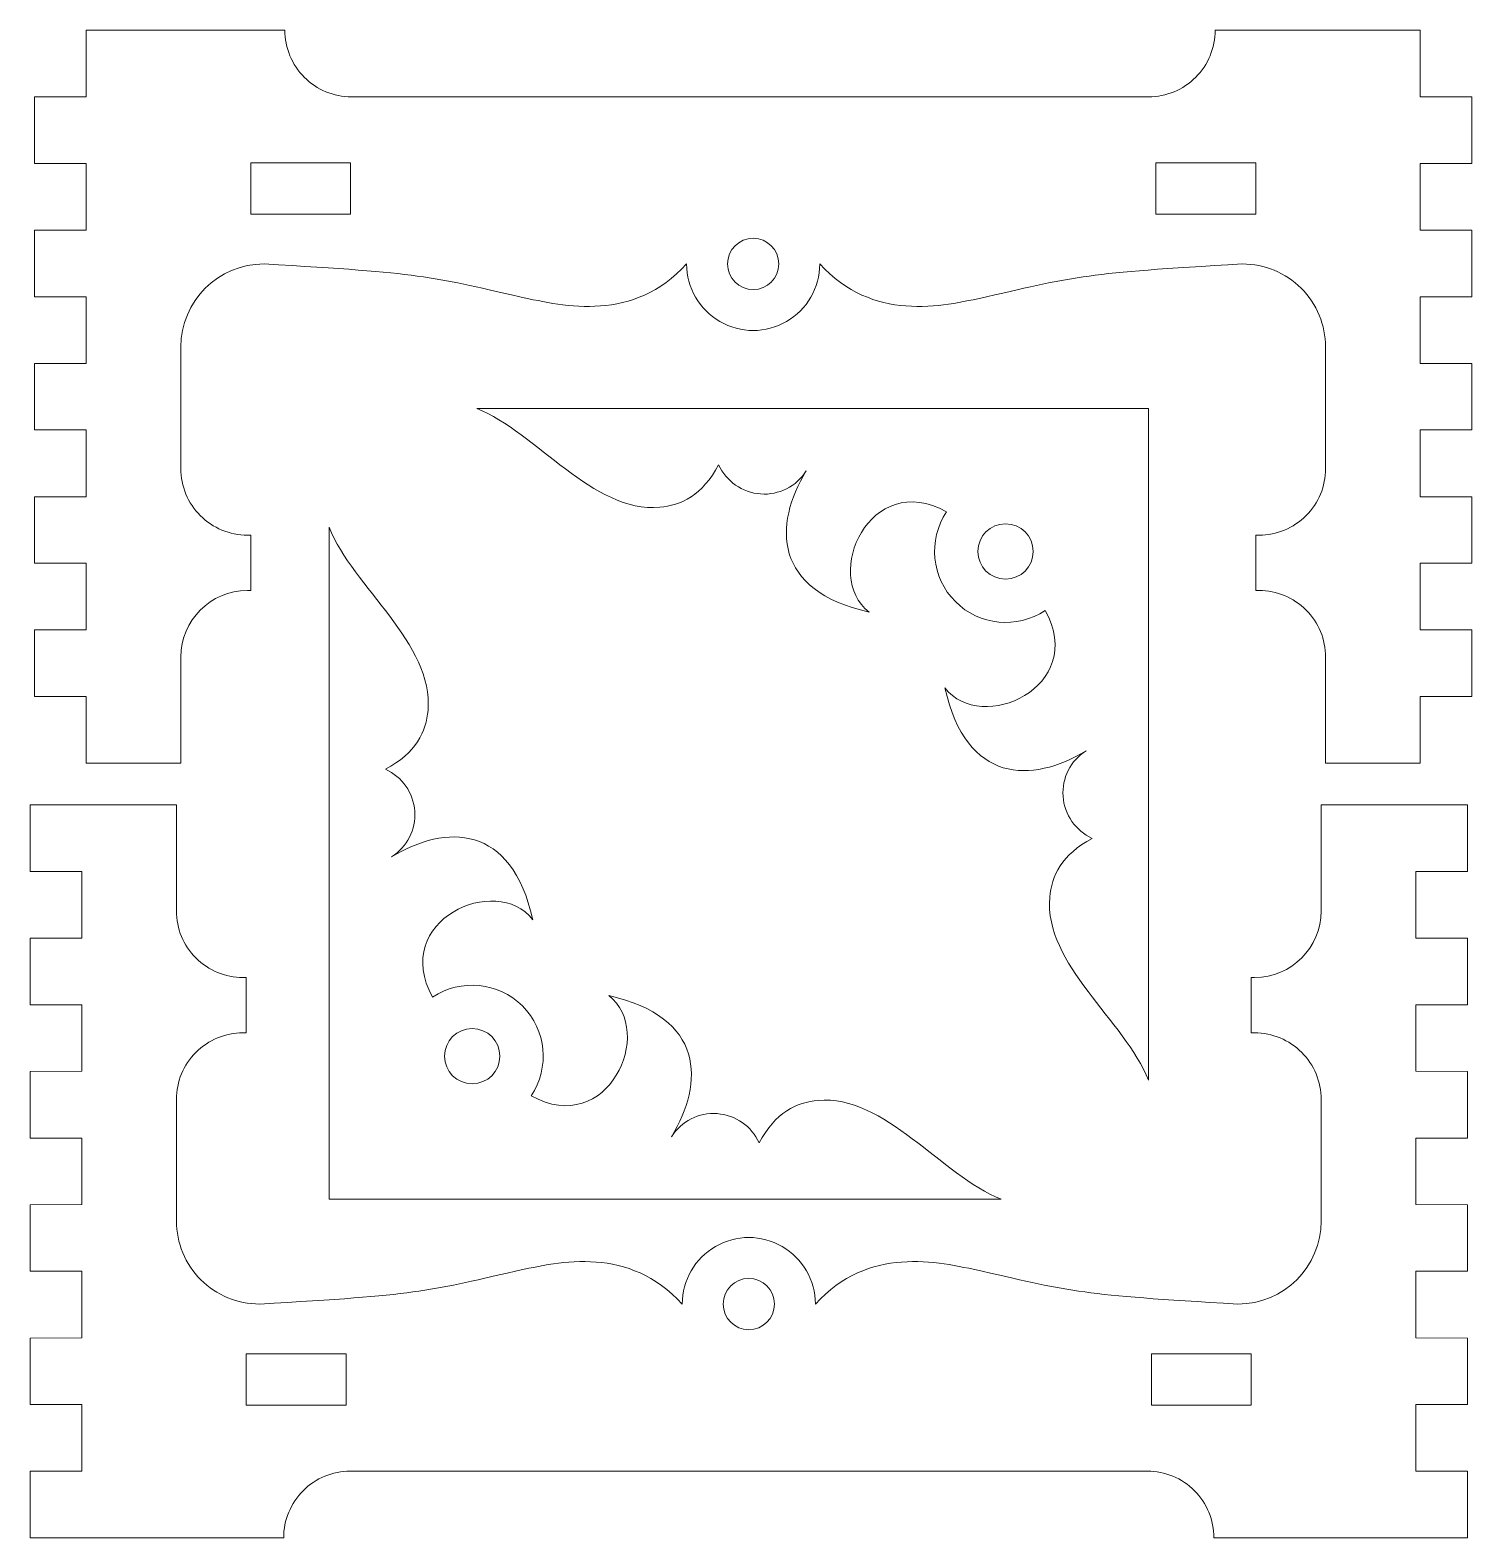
# Model space of a CAD drawing. Header units: centimetres. Extents: x -35.5 to 35.5, y -33.3 to 33.3.
# Drawn here: x 18.71 to 35.49, y 15.53 to 33.07 of the extents above; entities that cross this region are included whole.
import ezdxf

# ---------------------------------------------------------------- set-up
doc = ezdxf.new("R2010")
doc.units = ezdxf.units.CM
doc.header["$MEASUREMENT"] = 0
doc.layers.add('layer 1', color=7, linetype='Continuous')

msp = doc.modelspace()

# ---------------------------------------------------------------- linework, layer by layer
at = {"layer": 'layer 1', "lineweight": 9}
for points, knots in [([(20.46455, 25.77699), (20.46455, 25.77699), (20.46455, 24.54166), (20.46455, 24.54166), (20.46455, 24.54166), (20.46455, 24.54166), (19.36274, 24.54166), (19.36274, 24.54166), (19.36274, 24.54166), (19.36274, 24.54166), (19.36274, 25.31808), (19.36274, 25.31808), (19.36274, 25.31808), (19.36274, 25.31808), (18.76274, 25.31808), (18.76274, 25.31808), (18.76274, 25.31808), (18.76274, 25.31808), (18.76274, 26.09228), (18.76274, 26.09228), (18.76274, 26.09228), (18.76274, 26.09228), (19.36274, 26.09228), (19.36274, 26.09228), (19.36274, 26.09228), (19.36274, 26.09228), (19.36274, 26.86868), (19.36274, 26.86868), (19.36274, 26.86868), (19.36274, 26.86868), (18.76274, 26.86868), (18.76274, 26.86868), (18.76274, 26.86868), (18.76274, 26.86868), (18.76274, 27.64287), (18.76274, 27.64287), (18.76274, 27.64287), (18.76274, 27.64287), (19.36274, 27.64287), (19.36274, 27.64287), (19.36274, 27.64287), (19.36274, 27.64287), (19.36274, 28.41929), (19.36274, 28.41929), (19.36274, 28.41929), (19.36274, 28.41929), (18.76274, 28.41929), (18.76274, 28.41929), (18.76274, 28.41929), (18.76274, 28.41929), (18.76274, 29.19348), (18.76274, 29.19348), (18.76274, 29.19348), (18.76274, 29.19348), (19.36274, 29.19348), (19.36274, 29.19348), (19.36274, 29.19348), (19.36274, 29.19348), (19.36274, 29.9699), (19.36274, 29.9699), (19.36274, 29.9699), (19.36274, 29.9699), (18.76274, 29.9699), (18.76274, 29.9699), (18.76274, 29.9699), (18.76274, 29.9699), (18.76274, 30.74409), (18.76274, 30.74409), (18.76274, 30.74409), (18.76274, 30.74409), (19.36274, 30.74409), (19.36274, 30.74409), (19.36274, 30.74409), (19.36274, 30.74409), (19.36274, 31.52049), (19.36274, 31.52049), (19.36274, 31.52049), (19.36274, 31.52049), (18.76274, 31.52049), (18.76274, 31.52049), (18.76274, 31.52049), (18.76274, 31.52049), (18.76274, 32.29469), (18.76274, 32.29469), (18.76274, 32.29469), (18.76274, 32.29469), (19.36274, 32.29469), (19.36274, 32.29469), (19.36274, 32.29469), (19.36274, 32.29469), (19.36274, 33.07111), (19.36274, 33.07111), (19.36274, 33.07111), (19.36274, 33.07111), (21.67537, 33.07111), (21.67537, 33.07111), (21.67537, 33.07111), (21.67479, 32.8654), (21.75608, 32.66791), (21.90134, 32.52224), (21.90134, 32.52224), (22.04659, 32.37658), (22.24384, 32.29469), (22.44956, 32.29469), (22.44956, 32.29469), (22.44956, 32.29469), (31.72428, 32.29469), (31.72428, 32.29469), (31.72428, 32.29469), (31.93001, 32.29469), (32.12725, 32.37656), (32.27251, 32.52224), (32.27251, 32.52224), (32.41777, 32.66791), (32.49906, 32.8654), (32.49848, 33.07111), (32.49848, 33.07111), (32.49848, 33.07111), (34.88532, 33.07111), (34.88532, 33.07111), (34.88532, 33.07111), (34.88532, 33.07111), (34.88532, 32.29469), (34.88532, 32.29469), (34.88532, 32.29469), (34.88532, 32.29469), (35.48532, 32.29469), (35.48532, 32.29469), (35.48532, 32.29469), (35.48532, 32.29469), (35.48532, 31.52049), (35.48532, 31.52049), (35.48532, 31.52049), (35.48532, 31.52049), (34.88532, 31.52049), (34.88532, 31.52049), (34.88532, 31.52049), (34.88532, 31.52049), (34.88532, 30.74409), (34.88532, 30.74409), (34.88532, 30.74409), (34.88532, 30.74409), (35.48532, 30.74409), (35.48532, 30.74409), (35.48532, 30.74409), (35.48532, 30.74409), (35.48532, 29.9699), (35.48532, 29.9699), (35.48532, 29.9699), (35.48532, 29.9699), (34.88532, 29.9699), (34.88532, 29.9699), (34.88532, 29.9699), (34.88532, 29.9699), (34.88532, 29.19348), (34.88532, 29.19348), (34.88532, 29.19348), (34.88532, 29.19348), (35.48532, 29.19348), (35.48532, 29.19348), (35.48532, 29.19348), (35.48532, 29.19348), (35.48532, 28.41929), (35.48532, 28.41929), (35.48532, 28.41929), (35.48532, 28.41929), (34.88532, 28.41929), (34.88532, 28.41929), (34.88532, 28.41929), (34.88532, 28.41929), (34.88532, 27.64287), (34.88532, 27.64287), (34.88532, 27.64287), (34.88532, 27.64287), (35.48532, 27.64287), (35.48532, 27.64287), (35.48532, 27.64287), (35.48532, 27.64287), (35.48532, 26.86868), (35.48532, 26.86868), (35.48532, 26.86868), (35.48532, 26.86868), (34.88532, 26.86868), (34.88532, 26.86868), (34.88532, 26.86868), (34.88532, 26.86868), (34.88532, 26.09228), (34.88532, 26.09228), (34.88532, 26.09228), (34.88532, 26.09228), (35.48532, 26.09228), (35.48532, 26.09228), (35.48532, 26.09228), (35.48532, 26.09228), (35.48532, 25.31808), (35.48532, 25.31808), (35.48532, 25.31808), (35.48532, 25.31808), (34.88532, 25.31808), (34.88532, 25.31808), (34.88532, 25.31808), (34.88532, 25.31808), (34.88532, 24.54166), (34.88532, 24.54166), (34.88532, 24.54166), (34.88532, 24.54166), (33.7835, 24.54166), (33.7835, 24.54166), (33.7835, 24.54166), (33.7835, 24.54166), (33.7835, 25.77699), (33.7835, 25.77699), (33.7835, 25.77699), (33.7835, 25.98232), (33.70194, 26.17924), (33.55674, 26.32444), (33.55674, 26.32444), (33.41156, 26.46962), (33.21464, 26.55118), (33.00931, 26.55118), (33.00931, 26.55118), (33.00931, 26.55118), (32.97037, 26.55118), (32.97037, 26.55118), (32.97037, 26.55118), (32.97037, 26.55118), (32.97037, 27.19577), (32.97037, 27.19577), (32.97037, 27.19577), (32.97037, 27.19577), (33.00931, 27.19577), (33.00931, 27.19577), (33.00931, 27.19577), (33.21464, 27.19577), (33.41156, 27.27733), (33.55674, 27.42253), (33.55674, 27.42253), (33.70194, 27.56771), (33.7835, 27.76463), (33.7835, 27.96997), (33.7835, 27.96997), (33.7835, 27.96997), (33.7835, 29.3832), (33.7835, 29.3832), (33.7835, 29.3832), (33.7835, 29.63986), (33.68154, 29.886), (33.50007, 30.06749), (33.50007, 30.06749), (33.31858, 30.24898), (33.07243, 30.35094), (32.81576, 30.35094), (32.81576, 30.35094), (30.96917, 30.24406), (30.89762, 30.20971), (29.83895, 29.9699), (29.83895, 29.9699), (29.30491, 29.84891), (28.51966, 29.67565), (27.89822, 30.35094), (27.89822, 30.35094), (27.89822, 30.07434), (27.75066, 29.81876), (27.51112, 29.68047), (27.51112, 29.68047), (27.27159, 29.54216), (26.97646, 29.54216), (26.73693, 29.68047), (26.73693, 29.68047), (26.49739, 29.81876), (26.34983, 30.07434), (26.34983, 30.35094), (26.34983, 30.35094), (25.72839, 29.67565), (24.94316, 29.84891), (24.4091, 29.9699), (24.4091, 29.9699), (23.35043, 30.20971), (23.27888, 30.24406), (21.43229, 30.35094), (21.43229, 30.35094), (20.89783, 30.35094), (20.46455, 29.91766), (20.46455, 29.3832), (20.46455, 29.3832), (20.46455, 29.3832), (20.46455, 27.96997), (20.46455, 27.96997), (20.46455, 27.96997), (20.46455, 27.76463), (20.54611, 27.56771), (20.69131, 27.42253), (20.69131, 27.42253), (20.83649, 27.27733), (21.03341, 27.19577), (21.23874, 27.19577), (21.23874, 27.19577), (21.23874, 27.19577), (21.27768, 27.19577), (21.27768, 27.19577), (21.27768, 27.19577), (21.27768, 27.19577), (21.27768, 26.55118), (21.27768, 26.55118), (21.27768, 26.55118), (21.27768, 26.55118), (21.23874, 26.55118), (21.23874, 26.55118), (21.23874, 26.55118), (20.81117, 26.55118), (20.46455, 26.20457), (20.46455, 25.777), (20.46455, 25.777), (20.46455, 25.777), (20.46455, 25.77699), (20.46455, 25.77699)], [0, 0, 0, 0, 0.0125, 0.0125, 0.0125, 0.0125, 0.025, 0.025, 0.025, 0.025, 0.0375, 0.0375, 0.0375, 0.0375, 0.05, 0.05, 0.05, 0.05, 0.0625, 0.0625, 0.0625, 0.0625, 0.075, 0.075, 0.075, 0.075, 0.0875, 0.0875, 0.0875, 0.0875, 0.1, 0.1, 0.1, 0.1, 0.1125, 0.1125, 0.1125, 0.1125, 0.125, 0.125, 0.125, 0.125, 0.1375, 0.1375, 0.1375, 0.1375, 0.15, 0.15, 0.15, 0.15, 0.1625, 0.1625, 0.1625, 0.1625, 0.175, 0.175, 0.175, 0.175, 0.1875, 0.1875, 0.1875, 0.1875, 0.2, 0.2, 0.2, 0.2, 0.2125, 0.2125, 0.2125, 0.2125, 0.225, 0.225, 0.225, 0.225, 0.2375, 0.2375, 0.2375, 0.2375, 0.25, 0.25, 0.25, 0.25, 0.2625, 0.2625, 0.2625, 0.2625, 0.275, 0.275, 0.275, 0.275, 0.2875, 0.2875, 0.2875, 0.2875, 0.3, 0.3, 0.3, 0.3, 0.3125, 0.3125, 0.3125, 0.3125, 0.325, 0.325, 0.325, 0.325, 0.3375, 0.3375, 0.3375, 0.3375, 0.35, 0.35, 0.35, 0.35, 0.3625, 0.3625, 0.3625, 0.3625, 0.375, 0.375, 0.375, 0.375, 0.3875, 0.3875, 0.3875, 0.3875, 0.4, 0.4, 0.4, 0.4, 0.4125, 0.4125, 0.4125, 0.4125, 0.425, 0.425, 0.425, 0.425, 0.4375, 0.4375, 0.4375, 0.4375, 0.45, 0.45, 0.45, 0.45, 0.4625, 0.4625, 0.4625, 0.4625, 0.475, 0.475, 0.475, 0.475, 0.4875, 0.4875, 0.4875, 0.4875, 0.5, 0.5, 0.5, 0.5, 0.5125, 0.5125, 0.5125, 0.5125, 0.525, 0.525, 0.525, 0.525, 0.5375, 0.5375, 0.5375, 0.5375, 0.55, 0.55, 0.55, 0.55, 0.5625, 0.5625, 0.5625, 0.5625, 0.575, 0.575, 0.575, 0.575, 0.5875, 0.5875, 0.5875, 0.5875, 0.6, 0.6, 0.6, 0.6, 0.6125, 0.6125, 0.6125, 0.6125, 0.625, 0.625, 0.625, 0.625, 0.6375, 0.6375, 0.6375, 0.6375, 0.65, 0.65, 0.65, 0.65, 0.6625, 0.6625, 0.6625, 0.6625, 0.675, 0.675, 0.675, 0.675, 0.6875, 0.6875, 0.6875, 0.6875, 0.7, 0.7, 0.7, 0.7, 0.7125, 0.7125, 0.7125, 0.7125, 0.725, 0.725, 0.725, 0.725, 0.7375, 0.7375, 0.7375, 0.7375, 0.75, 0.75, 0.75, 0.75, 0.7625, 0.7625, 0.7625, 0.7625, 0.775, 0.775, 0.775, 0.775, 0.7875, 0.7875, 0.7875, 0.7875, 0.8, 0.8, 0.8, 0.8, 0.8125, 0.8125, 0.8125, 0.8125, 0.825, 0.825, 0.825, 0.825, 0.8375, 0.8375, 0.8375, 0.8375, 0.85, 0.85, 0.85, 0.85, 0.8625, 0.8625, 0.8625, 0.8625, 0.875, 0.875, 0.875, 0.875, 0.8875, 0.8875, 0.8875, 0.8875, 0.9, 0.9, 0.9, 0.9, 0.9125, 0.9125, 0.9125, 0.9125, 0.925, 0.925, 0.925, 0.925, 0.9375, 0.9375, 0.9375, 0.9375, 0.95, 0.95, 0.95, 0.95, 0.9625, 0.9625, 0.9625, 0.9625, 0.975, 0.975, 0.975, 0.975, 1, 1, 1, 1]), ([(21.27768, 30.92831), (21.27768, 30.92831), (21.27768, 31.52831), (21.27768, 31.52831), (21.27768, 31.52831), (21.27768, 31.52831), (22.43897, 31.52831), (22.43897, 31.52831), (22.43897, 31.52831), (22.43897, 31.52831), (22.43897, 30.92831), (22.43897, 30.92831), (22.43897, 30.92831), (22.43897, 30.92831), (21.27768, 30.92831), (21.27768, 30.92831)], [0, 0, 0, 0, 0.2, 0.2, 0.2, 0.2, 0.4, 0.4, 0.4, 0.4, 0.6, 0.6, 0.6, 0.6, 1, 1, 1, 1]), ([(31.80908, 30.92831), (31.80908, 30.92831), (31.80908, 31.52831), (31.80908, 31.52831), (31.80908, 31.52831), (31.80908, 31.52831), (32.97037, 31.52831), (32.97037, 31.52831), (32.97037, 31.52831), (32.97037, 31.52831), (32.97037, 30.92831), (32.97037, 30.92831), (32.97037, 30.92831), (32.97037, 30.92831), (31.80908, 30.92831), (31.80908, 30.92831)], [0, 0, 0, 0, 0.2, 0.2, 0.2, 0.2, 0.4, 0.4, 0.4, 0.4, 0.6, 0.6, 0.6, 0.6, 1, 1, 1, 1]), ([(26.82571, 30.35094), (26.82571, 30.18617), (26.95928, 30.0526), (27.12403, 30.0526), (27.12403, 30.0526), (27.28879, 30.0526), (27.42234, 30.18617), (27.42234, 30.35094), (27.42234, 30.35094), (27.42234, 30.51569), (27.28879, 30.64926), (27.12403, 30.64926), (27.12403, 30.64926), (26.95928, 30.64926), (26.82571, 30.51569), (26.82571, 30.35094)], [0, 0, 0, 0, 0.2, 0.2, 0.2, 0.2, 0.4, 0.4, 0.4, 0.4, 0.6, 0.6, 0.6, 0.6, 1, 1, 1, 1]), ([(31.06955, 23.66735), (30.87474, 23.75495), (30.74383, 23.9425), (30.72875, 24.15555), (30.72875, 24.15555), (30.71365, 24.36861), (30.81685, 24.57273), (30.99737, 24.68688), (30.99737, 24.68688), (30.36592, 24.30352), (29.60338, 24.30124), (29.35527, 25.41772), (29.35527, 25.41772), (29.77608, 24.86965), (31.01768, 25.42806), (30.52051, 26.31993), (30.52051, 26.31993), (30.19277, 26.0999), (29.75518, 26.1425), (29.47604, 26.42162), (29.47604, 26.42162), (29.19693, 26.70075), (29.15433, 27.13835), (29.37435, 27.46608), (29.37435, 27.46608), (28.48248, 27.96325), (27.92408, 26.72166), (28.47215, 26.30084), (28.47215, 26.30084), (27.35566, 26.54895), (27.35795, 27.31151), (27.74131, 27.94295), (27.74131, 27.94295), (27.62715, 27.76242), (27.42304, 27.65924), (27.20998, 27.67432), (27.20998, 27.67432), (26.99692, 27.6894), (26.80937, 27.82031), (26.72177, 28.01512), (26.72177, 28.01512), (26.53572, 27.66081), (26.28029, 27.54064), (26.03665, 27.51958), (26.03665, 27.51958), (25.25975, 27.4524), (24.60265, 28.39293), (23.90675, 28.66906), (23.90675, 28.66906), (23.90675, 28.66906), (31.72349, 28.66906), (31.72349, 28.66906), (31.72349, 28.66906), (31.72349, 28.66906), (31.72349, 20.85232), (31.72349, 20.85232), (31.72349, 20.85232), (31.44735, 21.54822), (30.50683, 22.20532), (30.57401, 22.98222), (30.57401, 22.98222), (30.59506, 23.22588), (30.71524, 23.48129), (31.06955, 23.66735)], [0, 0, 0, 0, 0.05882353, 0.05882353, 0.05882353, 0.05882353, 0.11764706, 0.11764706, 0.11764706, 0.11764706, 0.17647059, 0.17647059, 0.17647059, 0.17647059, 0.23529412, 0.23529412, 0.23529412, 0.23529412, 0.29411765, 0.29411765, 0.29411765, 0.29411765, 0.35294118, 0.35294118, 0.35294118, 0.35294118, 0.41176471, 0.41176471, 0.41176471, 0.41176471, 0.47058824, 0.47058824, 0.47058824, 0.47058824, 0.52941176, 0.52941176, 0.52941176, 0.52941176, 0.58823529, 0.58823529, 0.58823529, 0.58823529, 0.64705882, 0.64705882, 0.64705882, 0.64705882, 0.70588235, 0.70588235, 0.70588235, 0.70588235, 0.76470588, 0.76470588, 0.76470588, 0.76470588, 0.82352941, 0.82352941, 0.82352941, 0.82352941, 0.88235294, 0.88235294, 0.88235294, 0.88235294, 1, 1, 1, 1]), ([(22.84529, 24.47144), (23.04008, 24.38384), (23.17101, 24.1963), (23.18609, 23.98324), (23.18609, 23.98324), (23.20117, 23.7702), (23.09797, 23.56608), (22.91746, 23.45191), (22.91746, 23.45191), (23.5489, 23.83527), (24.31146, 23.83757), (24.55955, 22.72109), (24.55955, 22.72109), (24.13875, 23.26914), (22.89714, 22.71073), (23.39433, 21.81886), (23.39433, 21.81886), (23.72206, 22.03891), (24.15966, 21.99629), (24.43877, 21.71717), (24.43877, 21.71717), (24.71789, 21.43806), (24.76051, 21.00044), (24.54048, 20.67273), (24.54048, 20.67273), (25.43235, 20.17554), (25.99074, 21.41713), (25.44269, 21.83795), (25.44269, 21.83795), (26.55917, 21.58984), (26.55689, 20.8273), (26.17351, 20.19584), (26.17351, 20.19584), (26.28768, 20.37637), (26.4918, 20.47957), (26.70486, 20.46447), (26.70486, 20.46447), (26.91792, 20.44939), (27.10546, 20.31848), (27.19306, 20.12367), (27.19306, 20.12367), (27.3791, 20.47798), (27.63453, 20.59815), (27.87817, 20.61923), (27.87817, 20.61923), (28.65509, 20.68639), (29.31219, 19.74586), (30.00807, 19.46973), (30.00807, 19.46973), (30.00807, 19.46973), (22.19133, 19.46973), (22.19133, 19.46973), (22.19133, 19.46973), (22.19133, 19.46973), (22.19133, 27.28647), (22.19133, 27.28647), (22.19133, 27.28647), (22.46748, 26.59057), (23.40801, 25.93347), (23.34083, 25.15657), (23.34083, 25.15657), (23.31977, 24.91293), (23.1996, 24.6575), (22.84527, 24.47144), (22.84527, 24.47144), (22.84527, 24.47144), (22.84529, 24.47144), (22.84529, 24.47144)], [0, 0, 0, 0, 0.05555556, 0.05555556, 0.05555556, 0.05555556, 0.11111111, 0.11111111, 0.11111111, 0.11111111, 0.16666667, 0.16666667, 0.16666667, 0.16666667, 0.22222222, 0.22222222, 0.22222222, 0.22222222, 0.27777778, 0.27777778, 0.27777778, 0.27777778, 0.33333333, 0.33333333, 0.33333333, 0.33333333, 0.38888889, 0.38888889, 0.38888889, 0.38888889, 0.44444444, 0.44444444, 0.44444444, 0.44444444, 0.5, 0.5, 0.5, 0.5, 0.55555556, 0.55555556, 0.55555556, 0.55555556, 0.61111111, 0.61111111, 0.61111111, 0.61111111, 0.66666667, 0.66666667, 0.66666667, 0.66666667, 0.72222222, 0.72222222, 0.72222222, 0.72222222, 0.77777778, 0.77777778, 0.77777778, 0.77777778, 0.83333333, 0.83333333, 0.83333333, 0.83333333, 0.88888889, 0.88888889, 0.88888889, 0.88888889, 1, 1, 1, 1]), ([(30.38199, 27.00567), (30.38199, 27.18344), (30.23787, 27.32756), (30.0601, 27.32756), (30.0601, 27.32756), (29.88232, 27.32756), (29.73821, 27.18344), (29.73821, 27.00567), (29.73821, 27.00567), (29.73821, 26.82789), (29.88232, 26.68378), (30.0601, 26.68378), (30.0601, 26.68378), (30.23787, 26.68378), (30.38199, 26.82789), (30.38199, 27.00567)], [0, 0, 0, 0, 0.2, 0.2, 0.2, 0.2, 0.4, 0.4, 0.4, 0.4, 0.6, 0.6, 0.6, 0.6, 1, 1, 1, 1]), ([(35.43412, 23.28178), (35.43412, 23.28178), (34.83412, 23.28178), (34.83412, 23.28178), (34.83412, 23.28178), (34.83412, 23.28178), (34.83412, 22.50759), (34.83412, 22.50759), (34.83412, 22.50759), (34.83412, 22.50759), (35.43412, 22.50538), (35.43412, 22.50538), (35.43412, 22.50538), (35.43412, 22.50538), (35.43412, 21.73119), (35.43412, 21.73119), (35.43412, 21.73119), (35.43412, 21.73119), (34.83412, 21.73119), (34.83412, 21.73119), (34.83412, 21.73119), (34.83412, 21.73119), (34.83412, 20.95699), (34.83412, 20.95699), (34.83412, 20.95699), (34.83412, 20.95699), (35.43412, 20.95477), (35.43412, 20.95477), (35.43412, 20.95477), (35.43412, 20.95477), (35.43412, 20.18057), (35.43412, 20.18057), (35.43412, 20.18057), (35.43412, 20.18057), (34.83412, 20.18057), (34.83412, 20.18057), (34.83412, 20.18057), (34.83412, 20.18057), (34.83412, 19.40638), (34.83412, 19.40638), (34.83412, 19.40638), (34.83412, 19.40638), (35.43412, 19.40415), (35.43412, 19.40415), (35.43412, 19.40415), (35.43412, 19.40415), (35.43412, 18.62996), (35.43412, 18.62996), (35.43412, 18.62996), (35.43412, 18.62996), (34.83412, 18.62996), (34.83412, 18.62996), (34.83412, 18.62996), (34.83412, 18.62996), (34.83412, 17.85577), (34.83412, 17.85577), (34.83412, 17.85577), (34.83412, 17.85577), (35.43412, 17.85356), (35.43412, 17.85356), (35.43412, 17.85356), (35.43412, 17.85356), (35.43412, 17.07937), (35.43412, 17.07937), (35.43412, 17.07937), (35.43412, 17.07937), (34.83412, 17.07937), (34.83412, 17.07937), (34.83412, 17.07937), (34.83412, 17.07937), (34.83412, 16.30517), (34.83412, 16.30517), (34.83412, 16.30517), (34.83412, 16.30517), (35.43412, 16.30295), (35.43412, 16.30295), (35.43412, 16.30295), (35.43412, 16.30295), (35.43412, 15.52875), (35.43412, 15.52875), (35.43412, 15.52875), (35.43412, 15.52875), (32.48439, 15.52875), (32.48439, 15.52875), (32.48439, 15.52875), (32.48497, 15.73446), (32.40368, 15.93195), (32.25842, 16.07762), (32.25842, 16.07762), (32.11316, 16.2233), (31.91592, 16.30517), (31.71019, 16.30517), (31.71019, 16.30517), (31.71019, 16.30517), (22.43547, 16.30517), (22.43547, 16.30517), (22.43547, 16.30517), (22.22977, 16.30517), (22.0325, 16.2233), (21.88724, 16.07762), (21.88724, 16.07762), (21.74201, 15.93195), (21.6607, 15.73448), (21.66128, 15.52875), (21.66128, 15.52875), (21.66128, 15.52875), (18.71154, 15.52875), (18.71154, 15.52875), (18.71154, 15.52875), (18.71154, 15.52875), (18.71154, 16.30295), (18.71154, 16.30295), (18.71154, 16.30295), (18.71154, 16.30295), (19.31154, 16.30517), (19.31154, 16.30517), (19.31154, 16.30517), (19.31154, 16.30517), (19.31154, 17.07937), (19.31154, 17.07937), (19.31154, 17.07937), (19.31154, 17.07937), (18.71154, 17.07937), (18.71154, 17.07937), (18.71154, 17.07937), (18.71154, 17.07937), (18.71154, 17.85356), (18.71154, 17.85356), (18.71154, 17.85356), (18.71154, 17.85356), (19.31154, 17.85577), (19.31154, 17.85577), (19.31154, 17.85577), (19.31154, 17.85577), (19.31154, 18.62996), (19.31154, 18.62996), (19.31154, 18.62996), (19.31154, 18.62996), (18.71154, 18.62996), (18.71154, 18.62996), (18.71154, 18.62996), (18.71154, 18.62996), (18.71154, 19.40415), (18.71154, 19.40415), (18.71154, 19.40415), (18.71154, 19.40415), (19.31154, 19.40638), (19.31154, 19.40638), (19.31154, 19.40638), (19.31154, 19.40638), (19.31154, 20.18057), (19.31154, 20.18057), (19.31154, 20.18057), (19.31154, 20.18057), (18.71154, 20.18057), (18.71154, 20.18057), (18.71154, 20.18057), (18.71154, 20.18057), (18.71154, 20.95477), (18.71154, 20.95477), (18.71154, 20.95477), (18.71154, 20.95477), (19.31154, 20.95699), (19.31154, 20.95699), (19.31154, 20.95699), (19.31154, 20.95699), (19.31154, 21.73119), (19.31154, 21.73119), (19.31154, 21.73119), (19.31154, 21.73119), (18.71154, 21.73119), (18.71154, 21.73119), (18.71154, 21.73119), (18.71154, 21.73119), (18.71154, 22.50538), (18.71154, 22.50538), (18.71154, 22.50538), (18.71154, 22.50538), (19.31154, 22.50759), (19.31154, 22.50759), (19.31154, 22.50759), (19.31154, 22.50759), (19.31154, 23.28178), (19.31154, 23.28178), (19.31154, 23.28178), (19.31154, 23.28178), (18.71154, 23.28178), (18.71154, 23.28178), (18.71154, 23.28178), (18.71154, 23.28178), (18.71154, 24.05597), (18.71154, 24.05597), (18.71154, 24.05597), (18.71154, 24.05597), (19.31154, 24.0582), (19.31154, 24.0582), (19.31154, 24.0582), (19.31154, 24.0582), (20.41335, 24.0582), (20.41335, 24.0582), (20.41335, 24.0582), (20.41335, 24.0582), (20.41335, 22.82288), (20.41335, 22.82288), (20.41335, 22.82288), (20.41335, 22.61754), (20.49492, 22.42062), (20.64012, 22.27542), (20.64012, 22.27542), (20.7853, 22.13024), (20.98221, 22.04868), (21.18755, 22.04868), (21.18755, 22.04868), (21.18755, 22.04868), (21.22649, 22.04868), (21.22649, 22.04868), (21.22649, 22.04868), (21.22649, 22.04868), (21.22649, 21.40409), (21.22649, 21.40409), (21.22649, 21.40409), (21.22649, 21.40409), (21.18755, 21.40409), (21.18755, 21.40409), (21.18755, 21.40409), (20.98221, 21.40409), (20.7853, 21.32253), (20.64012, 21.17733), (20.64012, 21.17733), (20.49492, 21.03215), (20.41335, 20.83523), (20.41335, 20.6299), (20.41335, 20.6299), (20.41335, 20.6299), (20.41335, 19.21666), (20.41335, 19.21666), (20.41335, 19.21666), (20.41335, 18.96002), (20.51532, 18.71386), (20.69681, 18.53237), (20.69681, 18.53237), (20.87828, 18.35088), (21.12443, 18.24892), (21.3811, 18.24892), (21.3811, 18.24892), (23.22768, 18.35582), (23.29924, 18.39015), (24.35791, 18.62996), (24.35791, 18.62996), (24.89197, 18.75095), (25.67719, 18.92421), (26.29864, 18.24892), (26.29864, 18.24892), (26.29864, 18.52552), (26.4462, 18.7811), (26.68574, 18.91939), (26.68574, 18.91939), (26.92527, 19.0577), (27.22039, 19.0577), (27.45993, 18.91939), (27.45993, 18.91939), (27.69946, 18.7811), (27.84703, 18.52552), (27.84703, 18.24892), (27.84703, 18.24892), (28.46849, 18.92421), (29.25372, 18.75095), (29.78775, 18.62996), (29.78775, 18.62996), (30.84643, 18.39015), (30.91798, 18.35582), (32.76457, 18.24892), (32.76457, 18.24892), (33.29903, 18.24892), (33.73231, 18.6822), (33.73231, 19.21666), (33.73231, 19.21666), (33.73231, 19.21666), (33.73231, 20.6299), (33.73231, 20.6299), (33.73231, 20.6299), (33.73231, 20.83523), (33.65075, 21.03215), (33.50557, 21.17733), (33.50557, 21.17733), (33.36037, 21.32253), (33.16345, 21.40409), (32.95812, 21.40409), (32.95812, 21.40409), (32.95812, 21.40409), (32.91917, 21.40409), (32.91917, 21.40409), (32.91917, 21.40409), (32.91917, 21.40409), (32.91917, 22.04868), (32.91917, 22.04868), (32.91917, 22.04868), (32.91917, 22.04868), (32.95812, 22.04868), (32.95812, 22.04868), (32.95812, 22.04868), (33.3857, 22.04868), (33.73231, 22.39529), (33.73231, 22.82288), (33.73231, 22.82288), (33.73231, 22.82288), (33.73231, 24.0582), (33.73231, 24.0582), (33.73231, 24.0582), (33.73231, 24.0582), (34.83412, 24.0582), (34.83412, 24.0582), (34.83412, 24.0582), (34.83412, 24.0582), (35.43412, 24.05597), (35.43412, 24.05597), (35.43412, 24.05597), (35.43412, 24.05597), (35.43412, 23.28178), (35.43412, 23.28178)], [0, 0, 0, 0, 0.01234568, 0.01234568, 0.01234568, 0.01234568, 0.02469136, 0.02469136, 0.02469136, 0.02469136, 0.03703704, 0.03703704, 0.03703704, 0.03703704, 0.04938272, 0.04938272, 0.04938272, 0.04938272, 0.0617284, 0.0617284, 0.0617284, 0.0617284, 0.07407407, 0.07407407, 0.07407407, 0.07407407, 0.08641975, 0.08641975, 0.08641975, 0.08641975, 0.09876543, 0.09876543, 0.09876543, 0.09876543, 0.11111111, 0.11111111, 0.11111111, 0.11111111, 0.12345679, 0.12345679, 0.12345679, 0.12345679, 0.13580247, 0.13580247, 0.13580247, 0.13580247, 0.14814815, 0.14814815, 0.14814815, 0.14814815, 0.16049383, 0.16049383, 0.16049383, 0.16049383, 0.17283951, 0.17283951, 0.17283951, 0.17283951, 0.18518519, 0.18518519, 0.18518519, 0.18518519, 0.19753086, 0.19753086, 0.19753086, 0.19753086, 0.20987654, 0.20987654, 0.20987654, 0.20987654, 0.22222222, 0.22222222, 0.22222222, 0.22222222, 0.2345679, 0.2345679, 0.2345679, 0.2345679, 0.24691358, 0.24691358, 0.24691358, 0.24691358, 0.25925926, 0.25925926, 0.25925926, 0.25925926, 0.27160494, 0.27160494, 0.27160494, 0.27160494, 0.28395062, 0.28395062, 0.28395062, 0.28395062, 0.2962963, 0.2962963, 0.2962963, 0.2962963, 0.30864198, 0.30864198, 0.30864198, 0.30864198, 0.32098765, 0.32098765, 0.32098765, 0.32098765, 0.33333333, 0.33333333, 0.33333333, 0.33333333, 0.34567901, 0.34567901, 0.34567901, 0.34567901, 0.35802469, 0.35802469, 0.35802469, 0.35802469, 0.37037037, 0.37037037, 0.37037037, 0.37037037, 0.38271605, 0.38271605, 0.38271605, 0.38271605, 0.39506173, 0.39506173, 0.39506173, 0.39506173, 0.40740741, 0.40740741, 0.40740741, 0.40740741, 0.41975309, 0.41975309, 0.41975309, 0.41975309, 0.43209877, 0.43209877, 0.43209877, 0.43209877, 0.44444444, 0.44444444, 0.44444444, 0.44444444, 0.45679012, 0.45679012, 0.45679012, 0.45679012, 0.4691358, 0.4691358, 0.4691358, 0.4691358, 0.48148148, 0.48148148, 0.48148148, 0.48148148, 0.49382716, 0.49382716, 0.49382716, 0.49382716, 0.50617284, 0.50617284, 0.50617284, 0.50617284, 0.51851852, 0.51851852, 0.51851852, 0.51851852, 0.5308642, 0.5308642, 0.5308642, 0.5308642, 0.54320988, 0.54320988, 0.54320988, 0.54320988, 0.55555556, 0.55555556, 0.55555556, 0.55555556, 0.56790123, 0.56790123, 0.56790123, 0.56790123, 0.58024691, 0.58024691, 0.58024691, 0.58024691, 0.59259259, 0.59259259, 0.59259259, 0.59259259, 0.60493827, 0.60493827, 0.60493827, 0.60493827, 0.61728395, 0.61728395, 0.61728395, 0.61728395, 0.62962963, 0.62962963, 0.62962963, 0.62962963, 0.64197531, 0.64197531, 0.64197531, 0.64197531, 0.65432099, 0.65432099, 0.65432099, 0.65432099, 0.66666667, 0.66666667, 0.66666667, 0.66666667, 0.67901235, 0.67901235, 0.67901235, 0.67901235, 0.69135802, 0.69135802, 0.69135802, 0.69135802, 0.7037037, 0.7037037, 0.7037037, 0.7037037, 0.71604938, 0.71604938, 0.71604938, 0.71604938, 0.72839506, 0.72839506, 0.72839506, 0.72839506, 0.74074074, 0.74074074, 0.74074074, 0.74074074, 0.75308642, 0.75308642, 0.75308642, 0.75308642, 0.7654321, 0.7654321, 0.7654321, 0.7654321, 0.77777778, 0.77777778, 0.77777778, 0.77777778, 0.79012346, 0.79012346, 0.79012346, 0.79012346, 0.80246914, 0.80246914, 0.80246914, 0.80246914, 0.81481481, 0.81481481, 0.81481481, 0.81481481, 0.82716049, 0.82716049, 0.82716049, 0.82716049, 0.83950617, 0.83950617, 0.83950617, 0.83950617, 0.85185185, 0.85185185, 0.85185185, 0.85185185, 0.86419753, 0.86419753, 0.86419753, 0.86419753, 0.87654321, 0.87654321, 0.87654321, 0.87654321, 0.88888889, 0.88888889, 0.88888889, 0.88888889, 0.90123457, 0.90123457, 0.90123457, 0.90123457, 0.91358025, 0.91358025, 0.91358025, 0.91358025, 0.92592593, 0.92592593, 0.92592593, 0.92592593, 0.9382716, 0.9382716, 0.9382716, 0.9382716, 0.95061728, 0.95061728, 0.95061728, 0.95061728, 0.96296296, 0.96296296, 0.96296296, 0.96296296, 0.97530864, 0.97530864, 0.97530864, 0.97530864, 1, 1, 1, 1]), ([(24.17661, 21.13312), (24.17661, 21.3109), (24.0325, 21.45501), (23.85474, 21.45501), (23.85474, 21.45501), (23.67697, 21.45501), (23.53285, 21.3109), (23.53285, 21.13312), (23.53285, 21.13312), (23.53285, 20.95535), (23.67697, 20.81123), (23.85474, 20.81123), (23.85474, 20.81123), (24.0325, 20.81123), (24.17661, 20.95535), (24.17661, 21.13312)], [0, 0, 0, 0, 0.2, 0.2, 0.2, 0.2, 0.4, 0.4, 0.4, 0.4, 0.6, 0.6, 0.6, 0.6, 1, 1, 1, 1]), ([(27.37115, 18.24892), (27.37115, 18.41369), (27.2376, 18.54726), (27.07283, 18.54726), (27.07283, 18.54726), (26.90808, 18.54726), (26.77452, 18.41369), (26.77452, 18.24892), (26.77452, 18.24892), (26.77452, 18.08417), (26.90808, 17.95061), (27.07283, 17.95061), (27.07283, 17.95061), (27.2376, 17.95061), (27.37115, 18.08417), (27.37115, 18.24892)], [0, 0, 0, 0, 0.2, 0.2, 0.2, 0.2, 0.4, 0.4, 0.4, 0.4, 0.6, 0.6, 0.6, 0.6, 1, 1, 1, 1]), ([(21.22649, 17.67155), (21.22649, 17.67155), (22.38778, 17.67155), (22.38778, 17.67155), (22.38778, 17.67155), (22.38778, 17.67155), (22.38778, 17.07155), (22.38778, 17.07155), (22.38778, 17.07155), (22.38778, 17.07155), (21.22649, 17.07155), (21.22649, 17.07155), (21.22649, 17.07155), (21.22649, 17.07155), (21.22649, 17.67155), (21.22649, 17.67155)], [0, 0, 0, 0, 0.2, 0.2, 0.2, 0.2, 0.4, 0.4, 0.4, 0.4, 0.6, 0.6, 0.6, 0.6, 1, 1, 1, 1]), ([(31.75788, 17.67155), (31.75788, 17.67155), (32.91917, 17.67155), (32.91917, 17.67155), (32.91917, 17.67155), (32.91917, 17.67155), (32.91917, 17.07155), (32.91917, 17.07155), (32.91917, 17.07155), (32.91917, 17.07155), (31.75788, 17.07155), (31.75788, 17.07155), (31.75788, 17.07155), (31.75788, 17.07155), (31.75788, 17.67155), (31.75788, 17.67155)], [0, 0, 0, 0, 0.2, 0.2, 0.2, 0.2, 0.4, 0.4, 0.4, 0.4, 0.6, 0.6, 0.6, 0.6, 1, 1, 1, 1])]:
    msp.add_open_spline(points, degree=3, knots=knots, dxfattribs=at)

doc.saveas('drawing.dxf')
